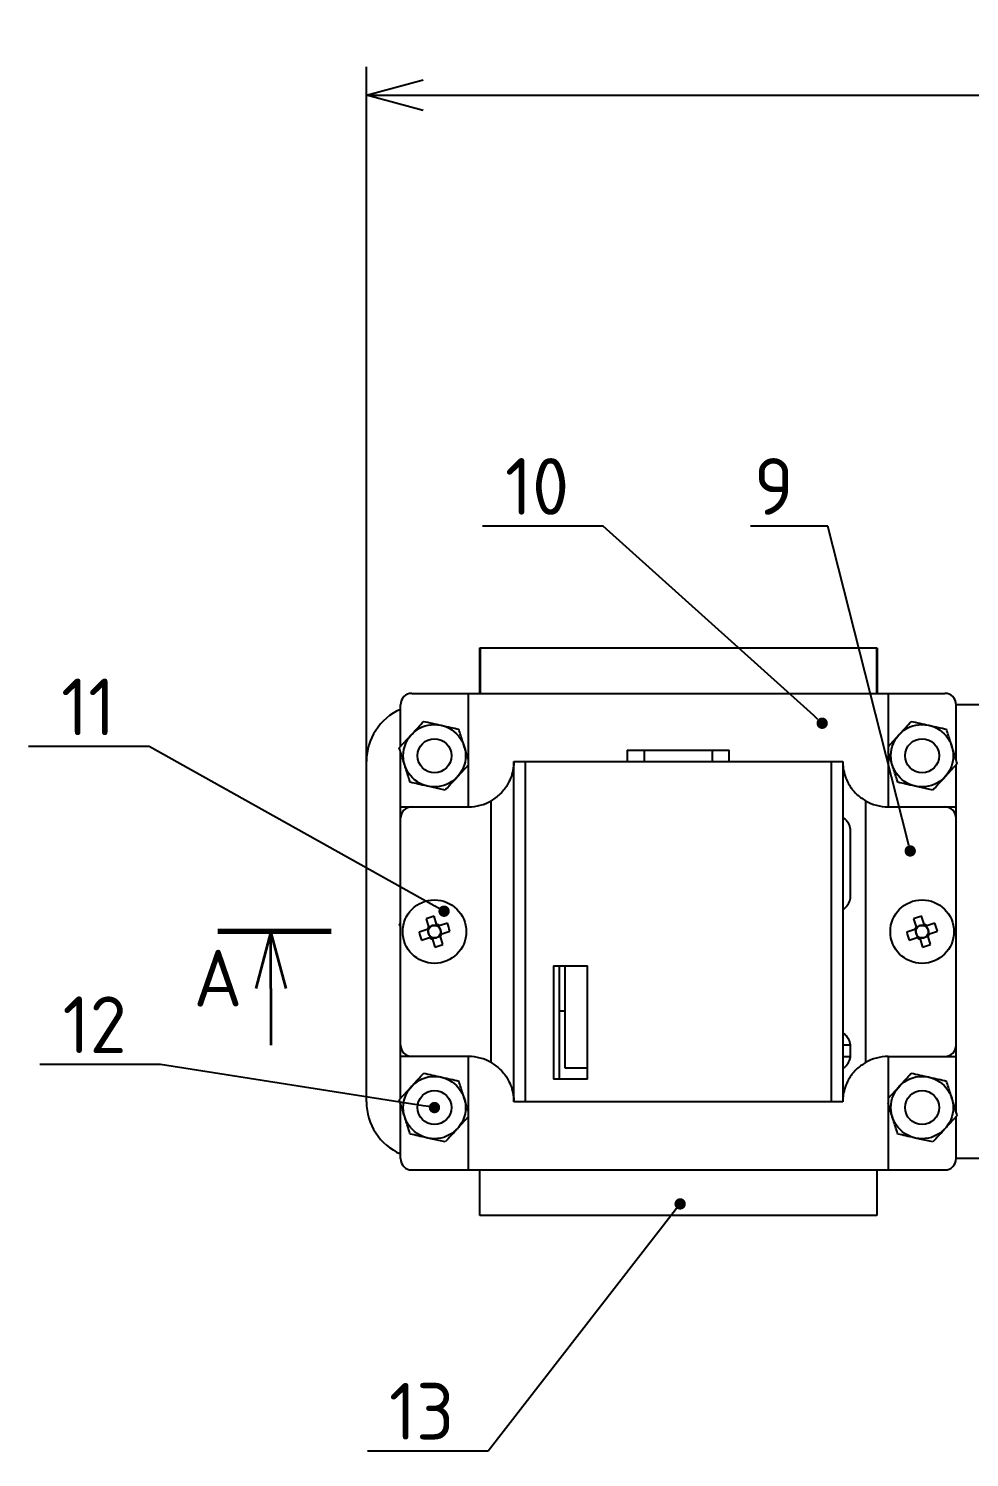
# Model space of a CAD drawing. Header units: millimetres. Extents: x 20430 to 36223, y 4362 to 8014.
# Drawn here: x 21023.9 to 21106.9, y 4522.1 to 4648.1 of the extents above; entities that cross this region are included whole.
import ezdxf
from ezdxf import colors
from ezdxf.entities.mleader import LeaderData, LeaderLine
from ezdxf.math import Vec2, Vec3

# ---------------------------------------------------------------- set-up
doc = ezdxf.new("R2010")
doc.units = ezdxf.units.MM
doc.linetypes.add('AM_ISO08W050', pattern=[18, 12, -1.5, 3, -1.5])
doc.layers.get('0').update_dxf_attribs({"lineweight": 35})
for name, color, linetype, lineweight in [('AM_10', 7, 'AM_ISO08W050', 35), ('Nét mảnh', 130, 'Continuous', 13), ('NÉT MẶT CẮT', 10, 'Continuous', 70), ('Nét đậm', 7, 'Continuous', 35)]:
    doc.layers.add(name, color=color, linetype=linetype, lineweight=lineweight)
doc.styles.add('MtXpl_TCVN_7284', font='')
doc.styles.get("Standard").update_dxf_attribs({"font": '', "height": 4.375})
doc.styles.get('MtXpl_TCVN_7284').set_extended_font_data('TCVN 7284')
doc.styles.get('Standard').set_extended_font_data('TCVN 7284')
doc.dimstyles.new('ISO-25$0', dxfattribs={"dimtxt": 4.375, "dimasz": 2.5, "dimexe": 1.25, "dimexo": 0.625, "dimtad": 1, "dimtxsty": 'Standard', "dimblk": 'OPEN30', "dimcen": 2.5, "dimadec": 0, "dimazin": 0, "dimtfac": 1, "dimtmove": 0, "dimatfit": 3, "dimldrblk": 'OPEN30', "dimfxl": 1, "dimarcsym": 0})

# ---------------------------------------------------------------- blocks, each defined once
blk = doc.blocks.new('_Dot')
at = {"color": 0, "linetype": 'ByBlock', "lineweight": -2}
blk.add_line((-0.5, 0), (-1, 0), dxfattribs=at)
at = {"color": 0, "linetype": 'ByBlock', "const_width": 0.5}
blk.add_lwpolyline([(-0.25, 0, 1), (0.25, 0, 1)], format="xyb", close=True, dxfattribs=at)
blk = doc.blocks.new('_Open30')
at = {"color": 0, "linetype": 'ByBlock', "lineweight": -2}
for p, q in [((-1, 0.268), (0, 0)), ((0, 0), (-1, -0.268)), ((0, 0), (-1, 0))]:
    blk.add_line(p, q, dxfattribs=at)
blk = doc.blocks.new('*D126')
at = {"layer": 'Defpoints', "color": 0, "transparency": 16777216}
for p in [(21373.73, 4642.19), (21053.73, 4568.48), (21373.73, 4568.48)]:
    blk.add_point(p, dxfattribs=at)
at = {"layer": 'Nét mảnh', "color": 0, "lineweight": -2, "transparency": 16777216}
for p, q in [((21053.73, 4569.73), (21053.73, 4644.69)), ((21373.73, 4569.73), (21373.73, 4644.69)), ((21058.73, 4642.19), (21368.73, 4642.19))]:
    blk.add_line(p, q, dxfattribs=at)
at = {"layer": 'Nét mảnh', "color": 0, "lineweight": -2, "transparency": 16777216, "xscale": 5, "yscale": 5, "zscale": 5, "rotation": 180}
blk.add_blockref('_Open30', (21053.73, 4642.19), dxfattribs=at)
at = {"layer": 'Nét mảnh', "color": 0, "lineweight": -2, "transparency": 16777216, "xscale": 5, "yscale": 5, "zscale": 5}
blk.add_blockref('_Open30', (21373.73, 4642.19), dxfattribs=at)
at = {"layer": 'Nét mảnh', "color": 0, "transparency": 16777216, "insert": (21213.73, 4645.19), "char_height": 4.375, "attachment_point": 5}
blk.add_mtext('{\\H0.8x;320}', dxfattribs=at)

msp = doc.modelspace()

# ---------------------------------------------------------------- linework, layer by layer
at = {"color": 7, "linetype": 'Continuous', "lineweight": 25}
for p, q in [((21063.734, 4593.479), (21098.734, 4593.479)), ((21057.734, 4589.479), (21104.734, 4589.479)), ((21062.734, 4579.479), (21062.734, 4589.479)), ((21099.734, 4589.479), (21099.734, 4579.479)), ((21056.734, 4584.778), (21056.734, 4588.479)), ((21105.734, 4583.605), (21105.734, 4588.479)), ((21108.734, 4588.479), (21105.734, 4588.479)), ((21056.635, 4584.67), (21057.708, 4585.839)), ((21099.734, 4584.778), (21100.708, 4585.839)), ((21076.734, 4584.479), (21076.734, 4583.479)), ((21076.734, 4584.479), (21085.734, 4584.479)), ((21085.734, 4583.479), (21085.734, 4584.479)), ((21053.734, 4553.479), (21053.734, 4583.479)), ((21056.734, 4553.778), (21056.734, 4584.353)), ((21062.734, 4583.18), (21061.759, 4582.119)), ((21066.734, 4553.479), (21066.734, 4583.479)), ((21066.734, 4583.479), (21095.734, 4583.479)), ((21067.734, 4583.479), (21067.734, 4553.479)), ((21094.734, 4553.479), (21094.734, 4583.479)), ((21095.734, 4583.479), (21095.734, 4553.479)), ((21105.833, 4583.288), (21104.759, 4582.119)), ((21105.734, 4552.605), (21105.734, 4583.18)), ((21060.686, 4580.95), (21059.136, 4581.295)), ((21103.686, 4580.95), (21102.136, 4581.295)), ((21064.734, 4556.943), (21064.734, 4580.015)), ((21097.734, 4580.015), (21097.734, 4556.943)), ((21099.734, 4579.479), (21105.734, 4579.479)), ((21095.797, 4578.479), (21095.734, 4578.479)), ((21096.411, 4571.479), (21096.411, 4577.479)), ((21056.734, 4569.278), (21056.635, 4569.17)), ((21058.989, 4569.614), (21059.212, 4568.907)), ((21059.918, 4569.129), (21059.695, 4569.836)), ((21095.734, 4570.479), (21095.797, 4570.479)), ((21101.989, 4569.614), (21102.212, 4568.907)), ((21102.918, 4569.129), (21102.695, 4569.836)), ((21056.635, 4569.17), (21056.734, 4568.853)), ((21059.084, 4568.663), (21058.377, 4568.441)), ((21059.12, 4568.674), (21059.178, 4568.489)), ((21059.408, 4568.93), (21059.223, 4568.871)), ((21059.283, 4568.153), (21059.342, 4567.968)), ((21059.929, 4569.093), (21059.744, 4569.035)), ((21060.06, 4568.029), (21060.245, 4568.087)), ((21060.185, 4568.805), (21060.126, 4568.99)), ((21060.869, 4569.224), (21060.162, 4569.001)), ((21060.478, 4567.344), (21060.256, 4568.051)), ((21060.348, 4568.284), (21060.29, 4568.469)), ((21060.384, 4568.295), (21061.091, 4568.518)), ((21102.084, 4568.663), (21101.377, 4568.441)), ((21102.12, 4568.674), (21102.178, 4568.489)), ((21102.408, 4568.93), (21102.223, 4568.871)), ((21102.283, 4568.153), (21102.342, 4567.968)), ((21102.929, 4569.093), (21102.744, 4569.035)), ((21103.06, 4568.029), (21103.245, 4568.087)), ((21103.185, 4568.805), (21103.126, 4568.99)), ((21103.869, 4569.224), (21103.162, 4569.001)), ((21103.478, 4567.344), (21103.256, 4568.051)), ((21103.348, 4568.284), (21103.29, 4568.469)), ((21103.384, 4568.295), (21104.091, 4568.518)), ((21058.599, 4567.735), (21059.306, 4567.957)), ((21059.539, 4567.865), (21059.724, 4567.923)), ((21059.55, 4567.829), (21059.772, 4567.122)), ((21101.599, 4567.735), (21102.306, 4567.957)), ((21102.539, 4567.865), (21102.724, 4567.923)), ((21102.55, 4567.829), (21102.772, 4567.122)), ((21070.234, 4565.479), (21073.234, 4565.479)), ((21070.234, 4565.479), (21070.234, 4555.479)), ((21070.734, 4565.479), (21070.734, 4555.479)), ((21071.234, 4565.479), (21071.234, 4556.479)), ((21073.234, 4555.479), (21073.234, 4565.479)), ((21071.234, 4561.479), (21070.734, 4561.479)), ((21095.797, 4559.479), (21095.734, 4559.479)), ((21096.411, 4557.479), (21096.411, 4558.479)), ((21062.734, 4547.479), (21062.734, 4557.479)), ((21099.734, 4557.479), (21099.734, 4547.479)), ((21099.734, 4557.479), (21105.734, 4557.479)), ((21073.234, 4555.479), (21070.234, 4555.479)), ((21071.234, 4556.479), (21073.234, 4556.479)), ((21095.734, 4556.479), (21095.797, 4556.479)), ((21056.635, 4553.67), (21057.708, 4554.839)), ((21099.734, 4553.778), (21100.708, 4554.839)), ((21056.734, 4548.479), (21056.734, 4553.353)), ((21095.734, 4553.479), (21066.734, 4553.479)), ((21062.734, 4552.18), (21061.759, 4551.119)), ((21105.833, 4552.288), (21104.759, 4551.119)), ((21105.734, 4548.479), (21105.734, 4552.18)), ((21060.686, 4549.95), (21059.136, 4550.295)), ((21103.686, 4549.95), (21102.136, 4550.295)), ((21188.593, 4548.479), (21105.734, 4548.479)), ((21057.734, 4547.479), (21104.734, 4547.479)), ((21063.734, 4543.479), (21063.734, 4547.479)), ((21098.734, 4547.479), (21098.734, 4543.479)), ((21098.734, 4543.479), (21063.734, 4543.479))]:
    msp.add_line(p, q, dxfattribs=at)
at = {"color": 8, "linetype": 'Continuous', "lineweight": 25}
for p, q in [((21078.234, 4584.479), (21078.234, 4583.479)), ((21084.234, 4584.479), (21084.234, 4583.479)), ((21056.734, 4579.479), (21062.734, 4579.479)), ((21096.411, 4558.479), (21095.734, 4558.479)), ((21062.734, 4557.479), (21056.734, 4557.479)), ((21095.734, 4557.479), (21096.411, 4557.479))]:
    msp.add_line(p, q, dxfattribs=at)
at = {"color": 7, "linetype": 'Continuous', "lineweight": 25}
for centre, radius in [((21059.734, 4583.979), 2.75), ((21102.734, 4583.979), 2.75), ((21059.734, 4583.979), 1.5), ((21102.734, 4583.979), 1.5), ((21059.734, 4568.479), 2.8), ((21102.734, 4568.479), 2.8), ((21059.734, 4568.479), 0.556), ((21102.734, 4568.479), 0.556), ((21059.734, 4552.979), 2.75), ((21102.734, 4552.979), 2.75), ((21059.734, 4552.979), 1.5), ((21102.734, 4552.979), 1.5)]:
    msp.add_circle(centre, radius, dxfattribs=at)
for centre, radius, start, end in [((21057.734, 4588.479), 1, 90, 180), ((21104.734, 4588.479), 1, 0, 90), ((21058.734, 4583.479), 5, 113.57818, 180), ((21057.734, 4578.479), 1, 90, 180), ((21062.734, 4583.479), 4, 270, 300), ((21099.734, 4583.479), 4, 240, 270), ((21104.734, 4578.479), 1, 0, 90), ((21062.63, 4559.261), 10.975, 105.50694, 109.37101), ((21105.63, 4559.261), 10.975, 105.50694, 109.37101), ((21068.952, 4571.375), 10.975, 195.50694, 199.37101), ((21059.734, 4568.479), 0.675, 140.66961, 164.20835), ((21059.734, 4568.479), 0.675, 50.66961, 74.20835), ((21059.734, 4568.479), 0.675, 320.66961, 344.20835), ((21050.516, 4565.583), 10.975, 15.50694, 19.37101), ((21111.952, 4571.375), 10.975, 195.50694, 199.37101), ((21102.734, 4568.479), 0.675, 140.66961, 164.20835), ((21102.734, 4568.479), 0.675, 50.66961, 74.20835), ((21102.734, 4568.479), 0.675, 320.66961, 344.20835), ((21093.516, 4565.583), 10.975, 15.50694, 19.37101), ((21059.734, 4568.479), 0.675, 230.66961, 254.20835), ((21056.838, 4577.697), 10.975, 285.50694, 289.37101), ((21102.734, 4568.479), 0.675, 230.66961, 254.20835), ((21099.838, 4577.697), 10.975, 285.50694, 289.37101), ((21057.734, 4558.479), 1, 180, 270), ((21104.734, 4558.479), 1, 270, 0), ((21062.734, 4553.479), 4, 60, 90), ((21099.734, 4553.479), 4, 90, 120), ((21058.734, 4553.479), 5, 180, 246.42182), ((21057.734, 4548.479), 1, 180, 270), ((21104.734, 4548.479), 1, 270, 0)]:
    msp.add_arc(centre, radius, start, end, dxfattribs=at)
for centre, major_axis, start_param, end_param in [((21059.668, 4568.458), (0.469, 0.147), 2.7721797, 3.5110056), ((21059.713, 4568.545), (-0.147, 0.469), 5.9137723, 6.6525983), ((21059.755, 4568.413), (-0.147, 0.469), 2.7721797, 3.5110056), ((21059.8, 4568.5), (0.469, 0.147), 5.9137723, 6.6525983), ((21102.668, 4568.458), (0.469, 0.147), 2.7721797, 3.5110056), ((21102.713, 4568.545), (-0.147, 0.469), 5.9137723, 6.6525983), ((21102.755, 4568.413), (-0.147, 0.469), 2.7721797, 3.5110056), ((21102.8, 4568.5), (0.469, 0.147), 5.9137723, 6.6525983)]:
    msp.add_ellipse(centre, major_axis=major_axis, ratio=0.9901159, start_param=start_param, end_param=end_param, dxfattribs=at)
for points, knots in [([(21057.708, 4585.839), (21057.734, 4585.867), (21058.097, 4586.262), (21058.452, 4586.649), (21058.782, 4587.009)], [0, 0, 0, 0, 0.07015027, 1, 1, 1, 1]), ([(21058.782, 4587.009), (21059.034, 4586.952), (21059.542, 4586.839), (21060.067, 4586.722), (21060.332, 4586.663)], [0, 0, 0, 0, 0.495458, 1, 1, 1, 1]), ([(21100.708, 4585.839), (21100.734, 4585.867), (21101.097, 4586.262), (21101.452, 4586.649), (21101.782, 4587.009)], [0, 0, 0, 0, 0.0701503, 1, 1, 1, 1]), ([(21101.782, 4587.009), (21102.034, 4586.952), (21102.542, 4586.839), (21103.067, 4586.722), (21103.332, 4586.663)], [0, 0, 0, 0, 0.495458, 1, 1, 1, 1]), ([(21060.332, 4586.663), (21060.369, 4586.655), (21060.892, 4586.538), (21061.405, 4586.424), (21061.882, 4586.318)], [0, 0, 0, 0, 0.0701503, 1, 1, 1, 1]), ([(21062.358, 4584.803), (21062.314, 4584.941), (21062.153, 4585.454), (21061.996, 4585.953), (21061.882, 4586.318)], [0, 0, 0, 0, 0.2686336, 1, 1, 1, 1]), ([(21103.332, 4586.663), (21103.369, 4586.655), (21103.892, 4586.538), (21104.405, 4586.424), (21104.882, 4586.318)], [0, 0, 0, 0, 0.0701503, 1, 1, 1, 1]), ([(21105.358, 4584.803), (21105.314, 4584.941), (21105.153, 4585.454), (21104.996, 4585.953), (21104.882, 4586.318)], [0, 0, 0, 0, 0.2686336, 1, 1, 1, 1]), ([(21057.11, 4583.155), (21057.067, 4583.293), (21056.906, 4583.805), (21056.749, 4584.305), (21056.635, 4584.67)], [0, 0, 0, 0, 0.26863361, 1, 1, 1, 1]), ([(21062.734, 4583.605), (21062.727, 4583.627), (21062.605, 4584.017), (21062.477, 4584.421), (21062.358, 4584.803)], [0, 0, 0, 0, 0.0566537, 1, 1, 1, 1]), ([(21105.833, 4583.288), (21105.793, 4583.416), (21105.638, 4583.909), (21105.477, 4584.422), (21105.358, 4584.803)], [0, 0, 0, 0, 0.2575513, 1, 1, 1, 1]), ([(21057.586, 4581.64), (21057.546, 4581.767), (21057.391, 4582.261), (21057.23, 4582.774), (21057.11, 4583.155)], [0, 0, 0, 0, 0.2575513, 1, 1, 1, 1]), ([(21066.734, 4583.479), (21066.734, 4583.476), (21066.734, 4583.273), (21066.682, 4582.604), (21066.349, 4581.622), (21065.634, 4580.633), (21065.016, 4580.209), (21064.734, 4580.015)], [0, 0, 0, 0, 0.0026961, 0.1589822, 0.5234315, 0.7821764, 1, 1, 1, 1]), ([(21095.734, 4583.479), (21095.734, 4583.476), (21095.734, 4583.273), (21095.785, 4582.604), (21096.118, 4581.622), (21096.834, 4580.633), (21097.452, 4580.209), (21097.734, 4580.015)], [0, 0, 0, 0, 0.0026961, 0.1589822, 0.5234315, 0.7821764, 1, 1, 1, 1]), ([(21100.11, 4583.155), (21100.067, 4583.293), (21099.94, 4583.698), (21099.816, 4584.093), (21099.734, 4584.353)], [0, 0, 0, 0, 0.3400234, 1, 1, 1, 1]), ([(21100.586, 4581.64), (21100.546, 4581.767), (21100.391, 4582.261), (21100.23, 4582.774), (21100.11, 4583.155)], [0, 0, 0, 0, 0.2575513, 1, 1, 1, 1]), ([(21061.759, 4582.119), (21061.734, 4582.091), (21061.371, 4581.696), (21061.016, 4581.309), (21060.686, 4580.95)], [0, 0, 0, 0, 0.0701503, 1, 1, 1, 1]), ([(21104.759, 4582.119), (21104.734, 4582.091), (21104.371, 4581.696), (21104.016, 4581.309), (21103.686, 4580.95)], [0, 0, 0, 0, 0.0701503, 1, 1, 1, 1]), ([(21059.136, 4581.295), (21059.099, 4581.303), (21058.576, 4581.42), (21058.063, 4581.534), (21057.586, 4581.64)], [0, 0, 0, 0, 0.07015027, 1, 1, 1, 1]), ([(21102.136, 4581.295), (21102.099, 4581.303), (21101.576, 4581.42), (21101.063, 4581.534), (21100.586, 4581.64)], [0, 0, 0, 0, 0.0701503, 1, 1, 1, 1]), ([(21096.411, 4577.479), (21096.402, 4577.57), (21096.385, 4577.751), (21096.258, 4578.025), (21096.082, 4578.272), (21095.902, 4578.447), (21095.829, 4578.469), (21095.797, 4578.479)], [0, 0, 0, 0, 0.16086068, 0.32031292, 0.56412589, 0.81084201, 1, 1, 1, 1]), ([(21095.797, 4570.479), (21095.833, 4570.491), (21095.904, 4570.513), (21096.073, 4570.68), (21096.244, 4570.908), (21096.37, 4571.174), (21096.409, 4571.369), (21096.411, 4571.464), (21096.411, 4571.479)], [0, 0, 0, 0, 0.208049, 0.4151189, 0.6503301, 0.8315824, 0.9732429, 1, 1, 1, 1]), ([(21059.227, 4568.708), (21059.219, 4568.705), (21059.175, 4568.691), (21059.128, 4568.676), (21059.09, 4568.664), (21059.084, 4568.663)], [0, 0, 0, 0, 0.1606178, 0.8832571, 1, 1, 1, 1]), ([(21059.212, 4568.907), (21059.213, 4568.902), (21059.225, 4568.864), (21059.24, 4568.817), (21059.254, 4568.772), (21059.257, 4568.764)], [0, 0, 0, 0, 0.1167429, 0.8393822, 1, 1, 1, 1]), ([(21059.306, 4567.957), (21059.311, 4567.959), (21059.35, 4567.97), (21059.396, 4567.985), (21059.441, 4567.999), (21059.449, 4568.002)], [0, 0, 0, 0, 0.1167429, 0.8393822, 1, 1, 1, 1]), ([(21059.963, 4568.986), (21059.96, 4568.994), (21059.946, 4569.038), (21059.931, 4569.085), (21059.919, 4569.123), (21059.918, 4569.129)], [0, 0, 0, 0, 0.1606178, 0.8832571, 1, 1, 1, 1]), ([(21060.162, 4569.001), (21060.157, 4569), (21060.118, 4568.988), (21060.072, 4568.973), (21060.027, 4568.959), (21060.019, 4568.956)], [0, 0, 0, 0, 0.1167429, 0.8393822, 1, 1, 1, 1]), ([(21060.256, 4568.051), (21060.255, 4568.056), (21060.243, 4568.095), (21060.228, 4568.142), (21060.214, 4568.186), (21060.211, 4568.194)], [0, 0, 0, 0, 0.1167429, 0.8393822, 1, 1, 1, 1]), ([(21060.241, 4568.25), (21060.249, 4568.253), (21060.293, 4568.267), (21060.34, 4568.282), (21060.378, 4568.294), (21060.384, 4568.295)], [0, 0, 0, 0, 0.16061782, 0.88325706, 1, 1, 1, 1]), ([(21102.227, 4568.708), (21102.219, 4568.705), (21102.175, 4568.691), (21102.128, 4568.676), (21102.09, 4568.664), (21102.084, 4568.663)], [0, 0, 0, 0, 0.1606178, 0.8832571, 1, 1, 1, 1]), ([(21102.212, 4568.907), (21102.213, 4568.902), (21102.225, 4568.864), (21102.24, 4568.817), (21102.254, 4568.772), (21102.257, 4568.764)], [0, 0, 0, 0, 0.11674294, 0.83938218, 1, 1, 1, 1]), ([(21102.306, 4567.957), (21102.311, 4567.959), (21102.35, 4567.97), (21102.396, 4567.985), (21102.441, 4567.999), (21102.449, 4568.002)], [0, 0, 0, 0, 0.1167429, 0.8393822, 1, 1, 1, 1]), ([(21102.963, 4568.986), (21102.96, 4568.994), (21102.946, 4569.038), (21102.931, 4569.085), (21102.919, 4569.123), (21102.918, 4569.129)], [0, 0, 0, 0, 0.1606178, 0.8832571, 1, 1, 1, 1]), ([(21103.162, 4569.001), (21103.157, 4569), (21103.118, 4568.988), (21103.072, 4568.973), (21103.027, 4568.959), (21103.019, 4568.956)], [0, 0, 0, 0, 0.1167429, 0.8393822, 1, 1, 1, 1]), ([(21103.256, 4568.051), (21103.255, 4568.056), (21103.243, 4568.095), (21103.228, 4568.142), (21103.214, 4568.186), (21103.211, 4568.194)], [0, 0, 0, 0, 0.11674294, 0.83938218, 1, 1, 1, 1]), ([(21103.241, 4568.25), (21103.249, 4568.253), (21103.293, 4568.267), (21103.34, 4568.282), (21103.378, 4568.294), (21103.384, 4568.295)], [0, 0, 0, 0, 0.16061782, 0.88325706, 1, 1, 1, 1]), ([(21059.505, 4567.972), (21059.508, 4567.964), (21059.522, 4567.92), (21059.537, 4567.873), (21059.549, 4567.835), (21059.55, 4567.829)], [0, 0, 0, 0, 0.1606178, 0.8832571, 1, 1, 1, 1]), ([(21102.505, 4567.972), (21102.508, 4567.964), (21102.522, 4567.92), (21102.537, 4567.873), (21102.549, 4567.835), (21102.55, 4567.829)], [0, 0, 0, 0, 0.1606178, 0.8832571, 1, 1, 1, 1]), ([(21096.411, 4558.479), (21096.402, 4558.57), (21096.385, 4558.751), (21096.258, 4559.025), (21096.082, 4559.272), (21095.902, 4559.447), (21095.829, 4559.469), (21095.797, 4559.479)], [0, 0, 0, 0, 0.1608607, 0.3203129, 0.5641259, 0.810842, 1, 1, 1, 1]), ([(21064.734, 4556.943), (21065.016, 4556.749), (21065.634, 4556.325), (21066.349, 4555.336), (21066.682, 4554.354), (21066.734, 4553.686), (21066.734, 4553.483), (21066.734, 4553.479)], [0, 0, 0, 0, 0.2178236, 0.4765685, 0.8410178, 0.9973039, 1, 1, 1, 1]), ([(21097.734, 4556.943), (21097.452, 4556.749), (21096.834, 4556.325), (21096.118, 4555.336), (21095.785, 4554.354), (21095.734, 4553.686), (21095.734, 4553.483), (21095.734, 4553.479)], [0, 0, 0, 0, 0.2178236, 0.4765685, 0.8410178, 0.9973039, 1, 1, 1, 1]), ([(21095.797, 4556.479), (21095.833, 4556.491), (21095.904, 4556.513), (21096.073, 4556.68), (21096.244, 4556.908), (21096.37, 4557.174), (21096.409, 4557.369), (21096.411, 4557.464), (21096.411, 4557.479)], [0, 0, 0, 0, 0.208049, 0.4151189, 0.6503301, 0.8315824, 0.9732429, 1, 1, 1, 1]), ([(21057.708, 4554.839), (21057.734, 4554.867), (21058.097, 4555.262), (21058.452, 4555.649), (21058.782, 4556.009)], [0, 0, 0, 0, 0.0701503, 1, 1, 1, 1]), ([(21058.782, 4556.009), (21059.034, 4555.952), (21059.542, 4555.839), (21060.067, 4555.722), (21060.332, 4555.663)], [0, 0, 0, 0, 0.495458, 1, 1, 1, 1]), ([(21060.332, 4555.663), (21060.369, 4555.655), (21060.892, 4555.538), (21061.405, 4555.424), (21061.882, 4555.318)], [0, 0, 0, 0, 0.0701503, 1, 1, 1, 1]), ([(21100.708, 4554.839), (21100.734, 4554.867), (21101.097, 4555.262), (21101.452, 4555.649), (21101.782, 4556.009)], [0, 0, 0, 0, 0.07015027, 1, 1, 1, 1]), ([(21101.782, 4556.009), (21102.034, 4555.952), (21102.542, 4555.839), (21103.067, 4555.722), (21103.332, 4555.663)], [0, 0, 0, 0, 0.495458, 1, 1, 1, 1]), ([(21103.332, 4555.663), (21103.369, 4555.655), (21103.892, 4555.538), (21104.405, 4555.424), (21104.882, 4555.318)], [0, 0, 0, 0, 0.0701503, 1, 1, 1, 1]), ([(21062.358, 4553.803), (21062.314, 4553.941), (21062.153, 4554.454), (21061.996, 4554.953), (21061.882, 4555.318)], [0, 0, 0, 0, 0.2686336, 1, 1, 1, 1]), ([(21105.358, 4553.803), (21105.314, 4553.941), (21105.153, 4554.454), (21104.996, 4554.953), (21104.882, 4555.318)], [0, 0, 0, 0, 0.2686336, 1, 1, 1, 1]), ([(21057.11, 4552.155), (21057.067, 4552.293), (21056.906, 4552.805), (21056.749, 4553.305), (21056.635, 4553.67)], [0, 0, 0, 0, 0.26863361, 1, 1, 1, 1]), ([(21062.734, 4552.605), (21062.727, 4552.627), (21062.605, 4553.017), (21062.477, 4553.421), (21062.358, 4553.803)], [0, 0, 0, 0, 0.0566537, 1, 1, 1, 1]), ([(21100.11, 4552.155), (21100.067, 4552.293), (21099.94, 4552.698), (21099.816, 4553.093), (21099.734, 4553.353)], [0, 0, 0, 0, 0.3400234, 1, 1, 1, 1]), ([(21105.833, 4552.288), (21105.793, 4552.416), (21105.638, 4552.909), (21105.477, 4553.422), (21105.358, 4553.803)], [0, 0, 0, 0, 0.2575513, 1, 1, 1, 1]), ([(21057.586, 4550.64), (21057.546, 4550.767), (21057.391, 4551.261), (21057.23, 4551.774), (21057.11, 4552.155)], [0, 0, 0, 0, 0.2575513, 1, 1, 1, 1]), ([(21100.586, 4550.64), (21100.546, 4550.767), (21100.391, 4551.261), (21100.23, 4551.774), (21100.11, 4552.155)], [0, 0, 0, 0, 0.2575513, 1, 1, 1, 1]), ([(21059.136, 4550.295), (21059.099, 4550.303), (21058.576, 4550.42), (21058.063, 4550.534), (21057.586, 4550.64)], [0, 0, 0, 0, 0.0701503, 1, 1, 1, 1]), ([(21061.759, 4551.119), (21061.734, 4551.091), (21061.371, 4550.696), (21061.016, 4550.309), (21060.686, 4549.95)], [0, 0, 0, 0, 0.0701503, 1, 1, 1, 1]), ([(21102.136, 4550.295), (21102.099, 4550.303), (21101.576, 4550.42), (21101.063, 4550.534), (21100.586, 4550.64)], [0, 0, 0, 0, 0.0701503, 1, 1, 1, 1]), ([(21104.759, 4551.119), (21104.734, 4551.091), (21104.371, 4550.696), (21104.016, 4550.309), (21103.686, 4549.95)], [0, 0, 0, 0, 0.0701503, 1, 1, 1, 1])]:
    msp.add_open_spline(points, degree=3, knots=knots, dxfattribs=at)
at = {"layer": 'NÉT MẶT CẮT'}
msp.add_line((21050.626, 4568.479), (21040.626, 4568.479), dxfattribs=at)
at = {"layer": 'Nét đậm'}
for p, q in [((21063.734, 4593.479), (21063.734, 4589.479)), ((21098.734, 4593.479), (21098.734, 4589.479)), ((21045.318, 4568.479), (21043.978, 4563.479)), ((21045.318, 4563.479), (21045.318, 4568.479)), ((21046.657, 4563.479), (21045.318, 4568.479)), ((21045.318, 4563.479), (21045.318, 4558.479))]:
    msp.add_line(p, q, dxfattribs=at)

# ---------------------------------------------------------------- texts
at = {"layer": 'AM_10', "insert": (21040.641, 4564.379), "char_height": 5, "attachment_point": 5, "style": 'MtXpl_TCVN_7284'}
msp.add_mtext('A', dxfattribs=at)

# ---------------------------------------------------------------- dimensions: what is measured, and where the dimension line sits
at = {"layer": 'Nét mảnh'}
dim = msp.add_linear_dim(base=(21373.734, 4642.186), p1=(21053.734, 4568.479), p2=(21373.734, 4568.479), text='{\\H0.8x;<>}', dimstyle='ISO-25$0', override={"dimscale": 2, "dimtxt": 3.5}, dxfattribs=at)
dim.commit()
dim.dimension.update_dxf_attribs({"geometry": '*D126', "text_midpoint": (21213.734, 4645.186)})

# ---------------------------------------------------------------- leaders
ml = msp.add_multileader_mtext('Standard', dxfattribs=at)
ml.set_content('10', color=256, style='MtXpl_TCVN_7284')
ml.set_leader_properties()
ml.set_arrow_properties(name='DOT')
ml.build(insert=Vec2(0, 0))
ml.multileader.update_dxf_attribs({"text_left_attachment_type": 5, "text_right_attachment_type": 5, "dogleg_length": 3, "arrow_head_size": 1})
ctx = ml.context
ctx.base_point, ctx.char_height, ctx.arrow_head_size, ctx.landing_gap_size, ctx.plane_origin = Vec3(21066.608, 4604.21), 5, 1, 0, Vec3(21071.109, 4587.415)
ctx.left_attachment, ctx.right_attachment, ctx.text_align_type = 5, 5, 2
notes = []
notes.append((ctx, [(1, (1, 1, 0), (21074.608, 4604.21), (-1, 0), 3, [(0, [(21093.922, 4586.844)], 0, [])])]))
ctx.mtext.insert, ctx.mtext.alignment, ctx.mtext.flow_direction = Vec3(21071.608, 4610.21), 3, 5
ml = msp.add_multileader_mtext('Standard', dxfattribs=at)
ml.set_content('9', color=256, style='MtXpl_TCVN_7284')
ml.set_leader_properties()
ml.set_arrow_properties(name='DOT')
ml.build(insert=Vec2(0, 0))
ml.multileader.update_dxf_attribs({"text_left_attachment_type": 5, "text_right_attachment_type": 5, "dogleg_length": 3, "arrow_head_size": 1})
ctx = ml.context
ctx.base_point, ctx.char_height, ctx.arrow_head_size, ctx.landing_gap_size, ctx.plane_origin = Vec3(21088.925, 4604.21), 5, 1, 0, Vec3(21101.686, 4575.589)
ctx.left_attachment, ctx.right_attachment, ctx.text_align_type = 5, 5, 2
notes.append((ctx, [(1, (1, 1, 0), (21094.425, 4604.21), (-1, 0), 3, [(0, [(21101.686, 4575.589)], 0, [])])]))
ctx.mtext.insert, ctx.mtext.alignment, ctx.mtext.flow_direction = Vec3(21091.425, 4610.21), 3, 5
ml = msp.add_multileader_mtext('Standard', dxfattribs=at)
ml.set_content('11', color=256, style='MtXpl_TCVN_7284')
ml.set_leader_properties()
ml.set_arrow_properties(name='DOT')
ml.build(insert=Vec2(0, 0))
ml.multileader.update_dxf_attribs({"text_left_attachment_type": 5, "text_right_attachment_type": 5, "dogleg_length": 3, "arrow_head_size": 1})
ctx = ml.context
ctx.base_point, ctx.char_height, ctx.arrow_head_size, ctx.landing_gap_size, ctx.plane_origin = Vec3(21027.588, 4584.783), 5, 1, 0, Vec3(21060.581, 4570.279)
ctx.left_attachment, ctx.right_attachment, ctx.text_align_type = 5, 5, 2
notes.append((ctx, [(0, (1, 1, 0), (21034.588, 4584.783), (-1, 0), 3, [(0, [(21060.581, 4570.279)], 0, [])])]))
ctx.mtext.insert, ctx.mtext.alignment, ctx.mtext.flow_direction = Vec3(21031.588, 4590.783), 3, 5
ml = msp.add_multileader_mtext('Standard', dxfattribs=at)
ml.set_content('12', color=256, style='MtXpl_TCVN_7284')
ml.set_leader_properties()
ml.set_arrow_properties(name='DOT')
ml.build(insert=Vec2(0, 0))
ml.multileader.update_dxf_attribs({"text_left_attachment_type": 5, "text_right_attachment_type": 5, "dogleg_length": 3, "arrow_head_size": 1})
ctx = ml.context
ctx.base_point, ctx.char_height, ctx.arrow_head_size, ctx.landing_gap_size, ctx.plane_origin = Vec3(21027.588, 4556.771), 5, 1, 0, Vec3(21059.734, 4552.979)
ctx.left_attachment, ctx.right_attachment, ctx.text_align_type = 5, 5, 2
notes.append((ctx, [(0, (1, 1, 0), (21035.588, 4556.771), (-1, 0), 3, [(0, [(21059.734, 4552.979)], 0, [])])]))
ctx.mtext.insert, ctx.mtext.alignment, ctx.mtext.flow_direction = Vec3(21032.588, 4562.771), 3, 5
ml = msp.add_multileader_mtext('Standard', dxfattribs=at)
ml.set_content('13', color=256, style='MtXpl_TCVN_7284')
ml.set_leader_properties()
ml.set_arrow_properties(name='DOT')
ml.build(insert=Vec2(0, 0))
ml.multileader.update_dxf_attribs({"text_left_attachment_type": 5, "text_right_attachment_type": 5, "dogleg_length": 3, "arrow_head_size": 1})
ctx = ml.context
ctx.base_point, ctx.char_height, ctx.arrow_head_size, ctx.landing_gap_size, ctx.plane_origin = Vec3(21056.472, 4522.71), 5, 1, 0, Vec3(21081.398, 4544.49)
ctx.left_attachment, ctx.right_attachment, ctx.text_align_type = 5, 5, 2
notes.append((ctx, [(1, (1, 1, 0), (21064.472, 4522.71), (-1, 0), 3, [(0, [(21081.398, 4544.49)], 0, [])])]))
ctx.mtext.insert, ctx.mtext.alignment, ctx.mtext.flow_direction = Vec3(21061.472, 4528.71), 3, 5
for ctx, leaders in notes:
    for number, flags, end, landing, length, lines in leaders:
        leader = LeaderData()
        leader.index, (leader.has_last_leader_line, leader.has_dogleg_vector, leader.attachment_direction) = number, flags
        leader.last_leader_point, leader.dogleg_vector, leader.dogleg_length = Vec3(end), Vec3(landing), length
        for number, points, colour, breaks in lines:
            line = LeaderLine()
            line.index, line.vertices, line.color, line.breaks = number, Vec3.list(points), colors.encode_raw_color(colour), breaks
            leader.lines.append(line)
        ctx.leaders.append(leader)

doc.saveas('drawing.dxf')
